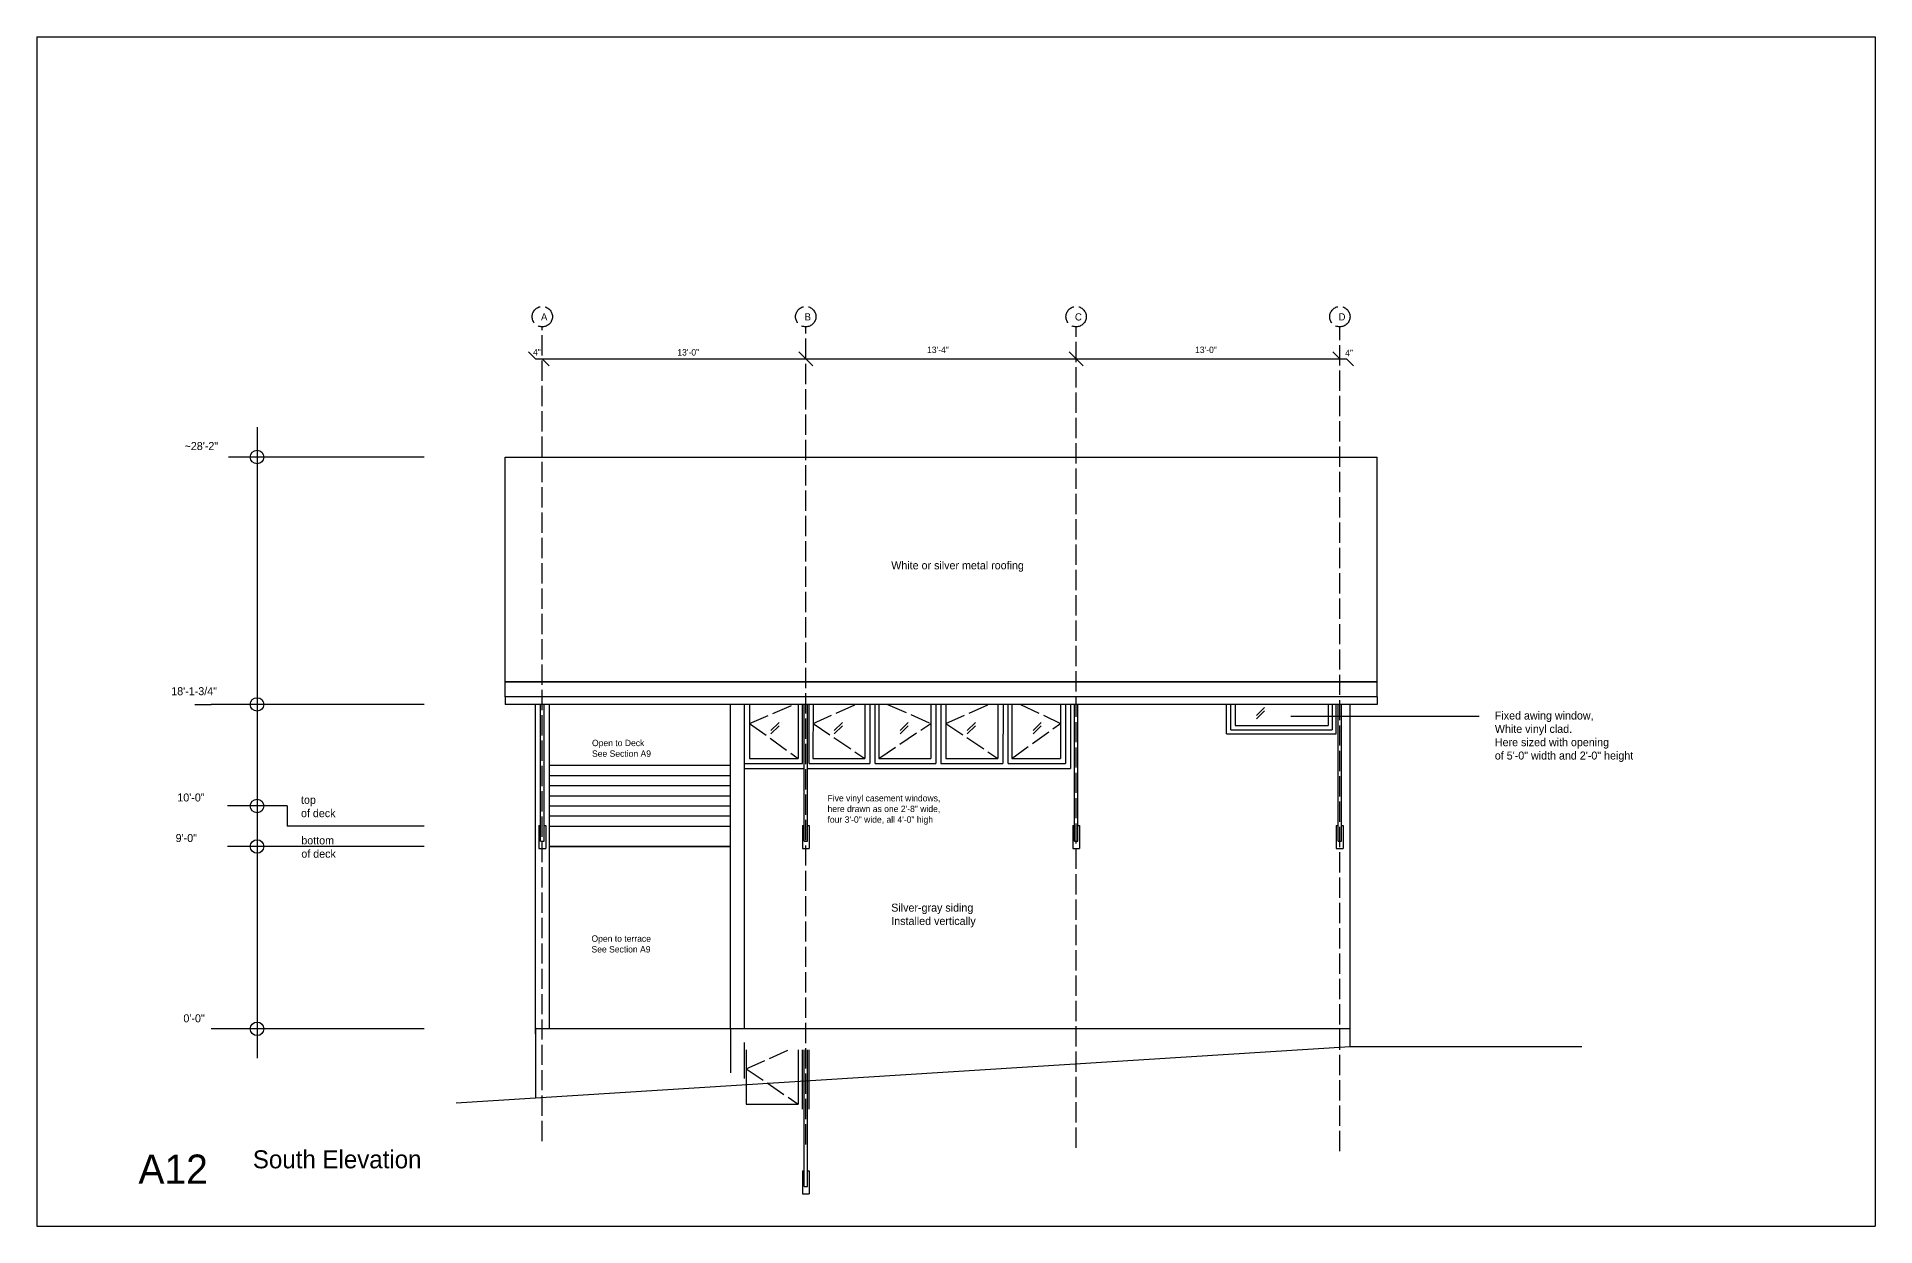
# Model space of a CAD drawing. Header units: inches. Extents: x -173 to 6851, y -308 to 3486.
# Drawn here: x 3365 to 4453, y -308 to 396 of the extents above; entities that cross this region are included whole.
import ezdxf

# ---------------------------------------------------------------- set-up
doc = ezdxf.new("R2010")
doc.units = ezdxf.units.IN
doc.header["$MEASUREMENT"] = 0
doc.linetypes.add('ACAD_ISO02W100', pattern=[15, 12, -3])
for name, color, linetype in [('const', 7, 'Continuous'), ('e1', 7, 'Continuous'), ('e2', 251, 'Continuous'), ('grid', 252, 'ACAD_ISO02W100'), ('millwork', 253, 'Continuous'), ('soffit', 253, 'ACAD_ISO02W100'), ('walls', 7, 'Continuous')]:
    doc.layers.add(name, color=color, linetype=linetype)

msp = doc.modelspace()

# ---------------------------------------------------------------- linework, layer by layer
for p, q in [((3365.1, 396.2), (3365.1, -307.8)), ((3365.1, 396.2), (4453.1, 396.2)), ((4453.1, 396.2), (4453.1, -307.8)), ((3660.3, -190.5), (3660.3, -194)), ((3365.1, -307.8), (4453.1, -307.8))]:
    msp.add_line(p, q)
at = {"layer": 'e1'}
for p, q in [((3656.1, 209.6), (3660.3, 205.5)), ((3816.1, 209.6), (3824.4, 201.4)), ((3976.1, 209.6), (3984.3, 201.4)), ((4132.2, 209.6), (4136.3, 205.5)), ((3664.3, 205.5), (3668.4, 201.4)), ((4140.3, 205.5), (4144.4, 201.4)), ((3642.3, 14.3), (4158.3, 14.3)), ((4158.3, 14.3), (3642.3, 14.3)), ((4158.3, 5.4), (3642.3, 5.4)), ((3642.3, 5.4), (3642.3, 1)), ((4158.3, 1), (3642.3, 1)), ((3663.3, -70.6), (3663.3, 1)), ((3665.3, -70.6), (3665.3, 1)), ((3668.3, 1), (3668.3, -191)), ((3775.7, -191), (3775.7, 1)), ((3819.2, -70.6), (3819.2, 1)), ((3821.2, -70.6), (3821.2, 1)), ((3979.2, -70.6), (3979.2, 1)), ((3981.2, -70.6), (3981.2, 1)), ((4135.3, -70.6), (4135.3, 1)), ((4137.3, -70.6), (4137.3, 1)), ((4158.3, 5.4), (4158.3, 1)), ((3668.3, -71), (3775.7, -71)), ((3668.3, -83.1), (3775.7, -83.1)), ((3660.3, -194), (3660.3, -231.9)), ((3775.7, -191), (3775.7, -217.1)), ((3783.7, -199), (3783.7, -220.3)), ((3819.2, -275), (3819.2, -203.4)), ((3821.2, -275), (3821.2, -203.4)), ((4142.3, -201.4), (4279.5, -201.4))]:
    msp.add_line(p, q, dxfattribs=at)
at = {"layer": 'e2'}
for p, q in [((3660.3, 205.5), (4140.3, 205.5)), ((3495.5, 165.2), (3495.5, -208.4)), ((3594.4, 147.4), (3478.5, 147.4)), ((3458.6, 1), (3468.3, 1)), ((3478, 1), (3468.3, 1)), ((3594.4, 1), (3478, 1)), ((3783.7, 1), (3783.7, -190.5)), ((3787, 1), (3787, -31)), ((3815.8, 1), (3815.7, -31)), ((3818.2, -34), (3818.3, 1)), ((3822.2, -34), (3822.2, 1)), ((3824.5, 1), (3824.4, -31)), ((3855.2, 1), (3855.2, -31)), ((3858.2, 1), (3858.2, -34)), ((3861.2, -34), (3861.2, 1)), ((3863.5, 1), (3863.4, -31)), ((3894.2, 1), (3894.2, -31)), ((3897.2, 1), (3897.2, -34)), ((3900.2, 1), (3900.2, -34)), ((3903.2, 1), (3903.2, -31)), ((3933.9, 1), (3933.9, -31)), ((3937, 1), (3936.9, -34)), ((3939.9, -34), (3940, 1)), ((3942.2, 1), (3942.2, -31)), ((3970.9, 1), (3970.9, -31)), ((3973.9, 1), (3973.9, -34)), ((3976.9, 1), (3976.9, -37)), ((4069.3, -16.5), (4069.3, 1)), ((4071.8, -14), (4071.8, 1)), ((4074.3, 1), (4074.3, -11.5)), ((4129.3, 1), (4129.3, -11.5)), ((4131.8, 1), (4131.8, -14)), ((4134.2, -16.5), (4134.2, 1)), ((3799.6, -14.4), (3804.4, -9.6)), ((3837.1, -14.4), (3841.9, -9.6)), ((3876.1, -14.4), (3880.9, -9.6)), ((3915.8, -14.4), (3920.6, -9.6)), ((3954.8, -14.4), (3959.6, -9.6)), ((4086.9, -5.6), (4091.7, -0.8)), ((4086.9, -7.6), (4091.7, -2.8)), ((4107.2, -5.9), (4218.8, -5.9)), ((3799.6, -16.4), (3804.4, -11.6)), ((3837.1, -16.4), (3841.9, -11.6)), ((3876.1, -16.4), (3880.9, -11.6)), ((3915.8, -16.4), (3920.6, -11.6)), ((3954.8, -16.4), (3959.6, -11.6)), ((4069.3, -16.5), (4134.2, -16.5)), ((4071.8, -14), (4131.8, -14)), ((4074.3, -11.5), (4129.3, -11.5)), ((3787, -31), (3815.7, -31)), ((3824.4, -31), (3855.2, -31)), ((3863.4, -31), (3894.2, -31)), ((3903.2, -31), (3933.9, -31)), ((3942.2, -31), (3970.9, -31)), ((3668.3, -35), (3775.7, -35)), ((3668.3, -41), (3775.7, -41)), ((3783.7, -34), (3818.2, -34)), ((3783.7, -37), (3819.2, -37)), ((3821.2, -37), (3976.9, -37)), ((3822.2, -34), (3858.2, -34)), ((3861.2, -34), (3897.2, -34)), ((3900.2, -34), (3936.9, -34)), ((3939.9, -34), (3973.9, -34)), ((3668.3, -47), (3775.7, -47)), ((3668.3, -53), (3775.7, -53)), ((3513.3, -59.1), (3478, -59.1)), ((3513.3, -59.1), (3513.3, -71)), ((3668.3, -59), (3775.7, -59)), ((3668.3, -65), (3775.7, -65)), ((3594.4, -71), (3513.3, -71)), ((3663.3, -80), (3663.3, -70.6)), ((3665.3, -80), (3665.3, -70.6)), ((3819.2, -80), (3819.2, -70.6)), ((3821.2, -80), (3821.2, -70.6)), ((3979.2, -80), (3979.2, -70.6)), ((3981.2, -80), (3981.2, -70.6)), ((4135.3, -80), (4135.3, -70.6)), ((4137.3, -80), (4137.3, -70.6)), ((3594.4, -83), (3478, -83)), ((3663.3, -80), (3665.3, -80)), ((3819.2, -80), (3821.2, -80)), ((3979.2, -80), (3981.2, -80)), ((3979.2, -80), (3981.2, -80)), ((4135.3, -80), (4137.3, -80)), ((3594.4, -191), (3468.3, -191)), ((3660.3, -190.5), (3660.3, -194)), ((3785, -203.4), (3785, -235.5)), ((3815.8, -203.4), (3815.7, -235.5)), ((3818.2, -238.5), (3818.3, -203.4)), ((3822.2, -238.5), (3822.2, -203.4)), ((3785, -235.5), (3815.7, -235.5)), ((3819.2, -284.4), (3819.2, -275)), ((3821.2, -284.4), (3821.2, -275)), ((3819.2, -284.4), (3821.2, -284.4))]:
    msp.add_line(p, q, dxfattribs=at)
for centre in [(3495.5, 147.4), (3495.5, 1), (3495.5, -59.1), (3495.5, -83.1), (3495.5, -191)]:
    msp.add_circle(centre, 4, dxfattribs=at)
at = {"layer": 'grid'}
for p, q in [((3664.3, -257.4), (3664.3, 224.5)), ((3820.2, -259.4), (3820.2, 224.5)), ((3980.2, -261.4), (3980.2, 224.5)), ((4136.3, -263.4), (4136.3, 224.5))]:
    msp.add_line(p, q, dxfattribs=at)
for centre in [(3664.3, 230.5), (3820.2, 230.5), (3980.2, 230.5), (4136.3, 230.5)]:
    msp.add_circle(centre, 6, dxfattribs=at)
at = {"layer": 'millwork'}
for p, q in [((3662.2, -70.6), (3662.2, -84.2)), ((3662.2, -70.6), (3663.3, -70.6)), ((3665.3, -70.6), (3666.3, -70.6)), ((3666.3, -70.6), (3666.3, -84.2)), ((3818.2, -70.6), (3818.2, -84.2)), ((3818.2, -70.6), (3819.2, -70.6)), ((3821.2, -70.6), (3822.3, -70.6)), ((3822.3, -70.6), (3822.3, -84.2)), ((3978.2, -70.6), (3978.2, -84.2)), ((3978.2, -70.6), (3979.2, -70.6)), ((3981.2, -70.6), (3982.3, -70.6)), ((3982.3, -70.6), (3982.3, -84.2)), ((4134.2, -70.6), (4134.2, -84.2)), ((4134.2, -70.6), (4135.3, -70.6)), ((4137.3, -70.6), (4138.3, -70.6)), ((4138.3, -70.6), (4138.3, -84.2)), ((3662.2, -84.2), (3666.3, -84.2)), ((3818.2, -84.2), (3822.3, -84.2)), ((3978.2, -84.2), (3982.3, -84.2)), ((4134.2, -84.2), (4138.3, -84.2)), ((3818.2, -275), (3818.2, -288.6)), ((3818.2, -275), (3819.2, -275)), ((3821.2, -275), (3822.3, -275)), ((3822.3, -275), (3822.3, -288.6)), ((3818.2, -288.6), (3822.3, -288.6))]:
    msp.add_line(p, q, dxfattribs=at)
at = {"layer": 'soffit'}
for p, q in [((3787, -10.2), (3813.3, 1)), ((3824.5, -10.2), (3849.7, 1)), ((3868.6, 1), (3894.2, -10.2)), ((3903.2, -10.2), (3928.5, 1)), ((3947.3, 1), (3970.9, -10.2)), ((3787, -10.2), (3815.7, -31)), ((3824.5, -10.2), (3855.2, -31)), ((3863.4, -31), (3894.2, -10.2)), ((3903.2, -10.2), (3933.9, -31)), ((3942.2, -31), (3970.9, -10.2)), ((3785, -214.6), (3810.3, -203.4)), ((3785, -214.6), (3815.7, -235.5))]:
    msp.add_line(p, q, dxfattribs=at)
at = {"layer": 'walls'}
for p, q in [((3642.3, 147.4), (4158.3, 147.4)), ((3642.3, 5.4), (3642.3, 147.4)), ((4158.3, 5.4), (4158.3, 147.4)), ((3660.3, -194), (3660.3, 1)), ((4142.3, -201.4), (4142.3, 1)), ((3775.7, -83), (3668.3, -83)), ((3775.7, -83), (3668.3, -83)), ((4142.3, -191), (3660.3, -191)), ((3613.3, -234.8), (4142.3, -201.4))]:
    msp.add_line(p, q, dxfattribs=at)

# ---------------------------------------------------------------- texts
at = {"layer": 'const', "attachment_point": 1}
for s, insert, char_height, width in [('A', (3663.5, 232.5), 4.26, 1625.197), ('B', (3819.5, 232.5), 4.26, 1625.197), ('C', (3979.5, 232.5), 4.26, 1625.197), ('D', (4135.5, 232.5), 4.26, 1625.197), ('\\P4"', (3658.8, 217.6), 3.79, 1444.62), ('\\P13\'-0"', (3744.2, 217.6), 3.79, 1444.62), ('\\P13\'-4"', (3892, 219.1), 3.79, 1444.62), ('\\P13\'-0"', (4050.6, 219.1), 3.79, 1444.62), ('\\P4"', (4139.4, 217.2), 3.79, 1444.62), ('~28\'-2"', (3452.6, 156.3), 4.74, 1805.775), ('White or silver metal roofing', (3870.8, 85.7), 4.736, 1805.775), ('18\'-1-3/4"', (3444.7, 11.2), 4.74, 1805.775), ('Fixed awing window,^JWhite vinyl clad.^JHere sized with opening^Jof 5\'-0" width and 2\'-0" height', (4228, -3.2), 4.736, 1805.775), ('Open to Deck^JSee Section A9', (3693.7, -19.9), 3.789, 1444.62), ('10\'-0"', (3448.3, -51.7), 4.74, 1805.775), ('top^Jof deck', (3521.5, -53.1), 4.736, 1805.775), ('Five vinyl casement windows,\\Phere drawn as one 2\'-8" wide,^Jfour 3\'-0" wide, all 4\'-0" high', (3833.1, -52.6), 3.789, 1444.62), ('9\'-0"', (3447.3, -75.7), 4.74, 1805.775), ('bottom^Jof deck', (3521.7, -77.1), 4.736, 1805.775), ('Silver-gray siding^JInstalled vertically', (3870.8, -116.9), 4.736, 1805.775), ('Open to terrace^JSee Section A9', (3693.4, -135.7), 3.789, 1444.62), ('0\'-0"', (3451.9, -182.4), 4.74, 1805.775), ('A12', (3425.3, -265.4), 17.26, 6582.049), ('South Elevation', (3493, -262.9), 10.656, 4062.993)]:
    msp.add_mtext(s, dxfattribs=dict(at, insert=insert, char_height=char_height, width=width))

doc.saveas('drawing.dxf')
